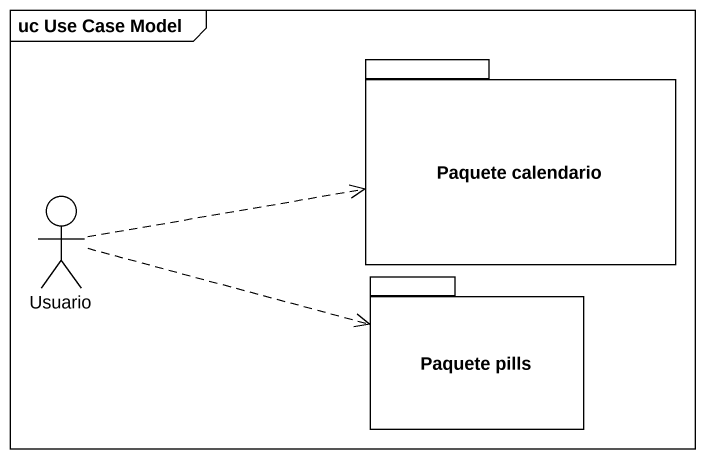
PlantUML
@startuml
mainframe uc Use Case Model
package "Paquete calendario" as Paquete_calendario {
}
actor Usuario
package "Paquete pills" as Paquete_pills {
}
Usuario .right.> Paquete_calendario
Usuario .right.> Paquete_pills
@enduml
